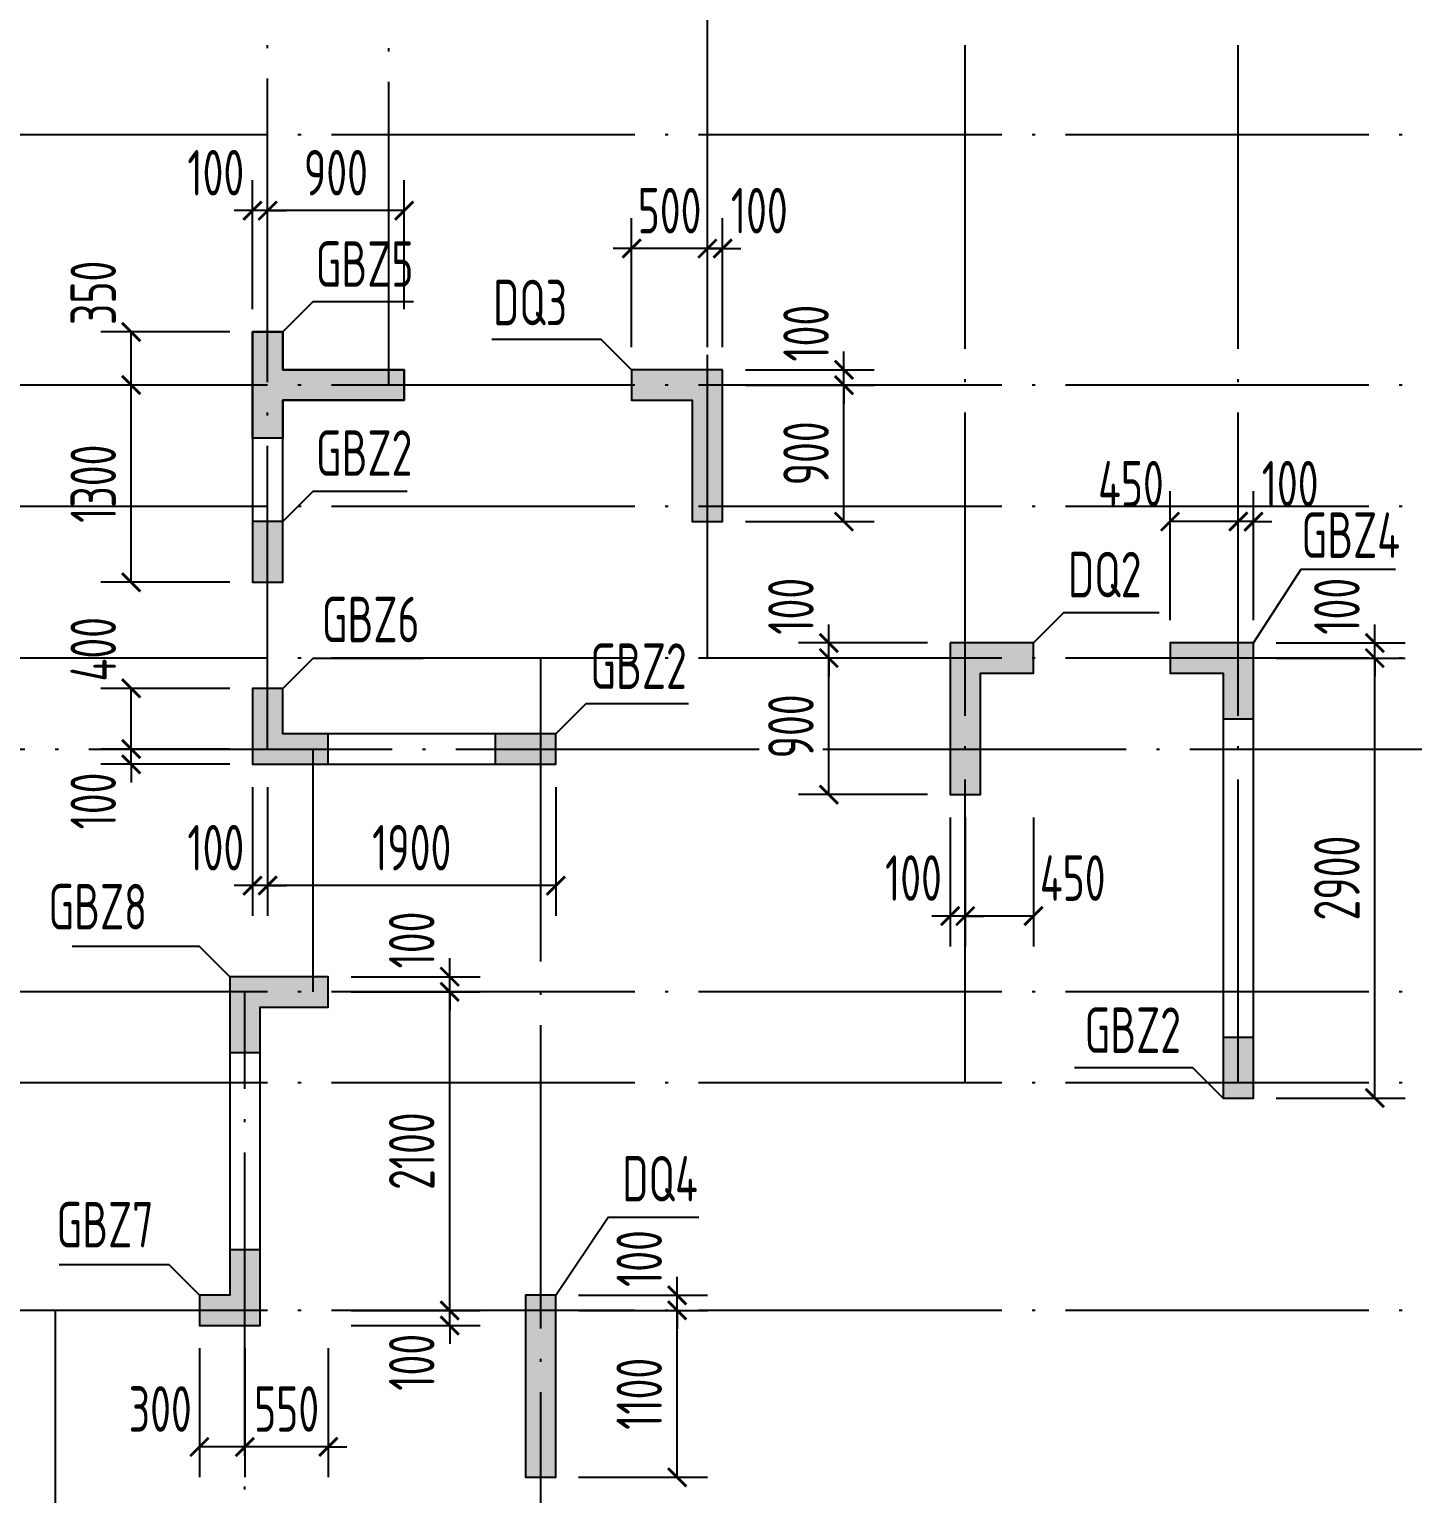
# Model space of a CAD drawing. Extents: x -1058961 to 23600, y -449123 to 2751847.
# Drawn here: x -407436 to -398314, y -111919 to -102265 of the extents above; entities that cross this region are included whole.
import ezdxf
from ezdxf.enums import TextEntityAlignment as Align

# ---------------------------------------------------------------- set-up
doc = ezdxf.new("R2010")
doc.units = 0
doc.header["$LTSCALE"] = 1000
doc.linetypes.add('DOTE', pattern=[2.42, 2, -0.2, 0.02, -0.2])
doc.layers.get('0').update_dxf_attribs({"linetype": 'CONTINUOUS'})
doc.layers.get('DEFPOINTS').update_dxf_attribs({"linetype": 'CONTINUOUS'})
for name, color, linetype in [('A-DOTE', 10, 'DOTE'), ('S-Q墙实线', 6, 'CONTINUOUS'), ('S-Q墙标注', 3, 'CONTINUOUS'), ('S-X详图填充', 252, 'CONTINUOUS'), ('S-X详图实线', 4, 'CONTINUOUS'), ('S-Z柱编号', 6, 'CONTINUOUS')]:
    doc.layers.add(name, color=color, linetype=linetype)
doc.styles.add('TSSD_REIN', font='tssdeng.shx', dxfattribs={"width": 0.7, "height": 300, "bigfont": 'tssdchn.shx'})
doc.styles.add('结构文字', font='zstxt.shx', dxfattribs={"width": 0.7, "bigfont": 'zshz.shx'})
doc.dimstyles.new('STRUCK', dxfattribs={"dimtxt": 400, "dimasz": 121, "dimexe": 200, "dimexo": 150, "dimgap": 115, "dimtad": 1, "dimdec": 0, "dimdsep": 46, "dimtxsty": '结构文字', "dimblk": 'ARCHTICK', "dimcen": 400, "dimclrd": 3, "dimclre": 3, "dimclrt": 7, "dimadec": 0, "dimazin": 0, "dimtfac": 1, "dimtdec": 0, "dimtix": 1, "dimtmove": 2, "dimatfit": 3, "dimldrblk": '_DIMX', "dimfxl": 0, "dimtolj": 1, "dimtzin": 0, "dimarcsym": 0})

# ---------------------------------------------------------------- blocks, each defined once
blk = doc.blocks.new('20210726.16395156')
at = {"layer": 'A-DOTE'}
for p, q in [((43500, 13100.3), (43500, 18249.9)), ((44300, 15500), (44300, 18249.9)), ((46400, 13700), (46400, 18249.9)), ((48100, 10900), (48100, 18249.9)), ((49900, 10900), (49900, 18249.9)), ((55600, 17150), (3600, 17150)), ((55600, 15500), (3600, 15500)), ((55600, 14700), (3600, 14700)), ((55600, 13700), (3600, 13700)), ((45299.8, 13700), (45300, 3600)), ((3600, 13100.3), (55600, 13100.3)), ((43800, 11500), (43800, 13100)), ((55600, 11500), (3600, 11500)), ((43350, 3600.2), (43350, 11500)), ((55600, 10900), (3600, 10900)), ((55600, 9400), (3600, 9400)), ((42100, 9400), (42100, 3600))]:
    blk.add_line(p, q, dxfattribs=at)
blk = doc.blocks.new('_ArchTick')
at = {"color": 0, "linetype": 'ByBlock', "const_width": 0.15}
blk.add_lwpolyline([(-0.5, -0.5), (0.5, 0.5)], dxfattribs=at)
blk = doc.blocks.new('*D205')
at = {"layer": 'DEFPOINTS', "color": 0}
for p in [(-403964.4, -110711), (-403164.4, -110711), (-403964.4, -111811)]:
    blk.add_point(p, dxfattribs=at)
at = {"layer": 'S-Q墙标注', "color": 3, "lineweight": -2}
for p, q in [((-403814.4, -110711), (-402964.4, -110711)), ((-403164.4, -111811), (-403164.4, -110711)), ((-403814.4, -111811), (-402964.4, -111811))]:
    blk.add_line(p, q, dxfattribs=at)
at = {"layer": 'S-Q墙标注', "color": 3, "lineweight": -2, "xscale": 121, "yscale": 121, "zscale": 121}
for p, rotation in [((-403164.4, -110711), 90), ((-403164.4, -111811), 270)]:
    blk.add_blockref('_ArchTick', p, dxfattribs=dict(at, rotation=rotation))
at = {"layer": 'S-Q墙标注', "color": 7, "insert": (-403414.4, -111261), "char_height": 300, "attachment_point": 5, "rotation": 90, "style": 'TSSD_REIN'}
blk.add_mtext('\\A1;1100', dxfattribs=at)
blk = doc.blocks.new('_DIMX')
blk.add_line((-150, 0), (150, 0))
at = {"const_width": 50}
blk.add_lwpolyline([(-70, -70), (70, 70)], dxfattribs=at)
blk = doc.blocks.new('*D206')
at = {"layer": 'DEFPOINTS', "color": 0}
for p in [(-403964.4, -110611), (-403164.4, -110611), (-403964.4, -110711)]:
    blk.add_point(p, dxfattribs=at)
at = {"layer": 'S-Q墙标注', "color": 3, "lineweight": -2}
for p, q in [((-403164.4, -110611), (-403164.4, -110490)), ((-403814.4, -110611), (-402964.4, -110611)), ((-403164.4, -110711), (-403164.4, -110611)), ((-403814.4, -110711), (-402964.4, -110711)), ((-403164.4, -110711), (-403164.4, -110832))]:
    blk.add_line(p, q, dxfattribs=at)
at = {"layer": 'S-Q墙标注', "color": 3, "lineweight": -2, "xscale": 121, "yscale": 121, "zscale": 121}
for p, rotation in [((-403164.4, -110611), 270), ((-403164.4, -110711), 90)]:
    blk.add_blockref('_ArchTick', p, dxfattribs=dict(at, rotation=rotation))
at = {"layer": 'S-Q墙标注', "color": 7, "insert": (-403414.4, -110369), "char_height": 300, "attachment_point": 5, "rotation": 90, "style": 'TSSD_REIN'}
blk.add_mtext('\\A1;100', dxfattribs=at)
blk = doc.blocks.new('*D211')
at = {"layer": 'DEFPOINTS', "color": 0}
for p in [(-399364.4, -106411), (-398564.4, -106411), (-399364.4, -109311)]:
    blk.add_point(p, dxfattribs=at)
at = {"layer": 'S-Q墙标注', "color": 3, "lineweight": -2}
for p, q in [((-399214.4, -106411), (-398364.4, -106411)), ((-398564.4, -109311), (-398564.4, -106411)), ((-399214.4, -109311), (-398364.4, -109311))]:
    blk.add_line(p, q, dxfattribs=at)
at = {"layer": 'S-Q墙标注', "color": 3, "lineweight": -2, "xscale": 121, "yscale": 121, "zscale": 121}
for p, rotation in [((-398564.4, -106411), 90), ((-398564.4, -109311), 270)]:
    blk.add_blockref('_ArchTick', p, dxfattribs=dict(at, rotation=rotation))
at = {"layer": 'S-Q墙标注', "color": 7, "insert": (-398814.4, -107861), "char_height": 300, "attachment_point": 5, "rotation": 90, "style": 'TSSD_REIN'}
blk.add_mtext('\\A1;2900', dxfattribs=at)
blk = doc.blocks.new('*D212')
at = {"layer": 'DEFPOINTS', "color": 0}
for p in [(-399364.4, -106311), (-398564.4, -106311), (-399364.4, -106411)]:
    blk.add_point(p, dxfattribs=at)
at = {"layer": 'S-Q墙标注', "color": 3, "lineweight": -2}
for p, q in [((-398564.4, -106311), (-398564.4, -106190)), ((-399214.4, -106311), (-398364.4, -106311)), ((-398564.4, -106411), (-398564.4, -106311)), ((-399214.4, -106411), (-398364.4, -106411)), ((-398564.4, -106411), (-398564.4, -106532))]:
    blk.add_line(p, q, dxfattribs=at)
at = {"layer": 'S-Q墙标注', "color": 3, "lineweight": -2, "xscale": 121, "yscale": 121, "zscale": 121}
for p, rotation in [((-398564.4, -106311), 270), ((-398564.4, -106411), 90)]:
    blk.add_blockref('_ArchTick', p, dxfattribs=dict(at, rotation=rotation))
at = {"layer": 'S-Q墙标注', "color": 7, "insert": (-398814.4, -106069), "char_height": 300, "attachment_point": 5, "rotation": 90, "style": 'TSSD_REIN'}
blk.add_mtext('\\A1;100', dxfattribs=at)
blk = doc.blocks.new('*D213')
at = {"layer": 'DEFPOINTS', "color": 0}
for p in [(-399464.4, -105511), (-399464.4, -106311), (-399364.4, -106311)]:
    blk.add_point(p, dxfattribs=at)
at = {"layer": 'S-Q墙标注', "color": 3, "lineweight": -2}
for p, q in [((-399464.4, -106161), (-399464.4, -105311)), ((-399364.4, -106161), (-399364.4, -105311)), ((-399464.4, -105511), (-399585.4, -105511)), ((-399364.4, -105511), (-399464.4, -105511)), ((-399364.4, -105511), (-399243.4, -105511))]:
    blk.add_line(p, q, dxfattribs=at)
at = {"layer": 'S-Q墙标注', "color": 3, "lineweight": -2, "xscale": 121, "yscale": 121, "zscale": 121}
blk.add_blockref('_ArchTick', (-399464.4, -105511), dxfattribs=at)
at = {"layer": 'S-Q墙标注', "color": 3, "lineweight": -2, "xscale": 121, "yscale": 121, "zscale": 121, "rotation": 180}
blk.add_blockref('_ArchTick', (-399364.4, -105511), dxfattribs=at)
at = {"layer": 'S-Q墙标注', "color": 7, "insert": (-399122.5, -105261), "char_height": 300, "attachment_point": 5, "style": 'TSSD_REIN'}
blk.add_mtext('\\A1;100', dxfattribs=at)
blk = doc.blocks.new('*D214')
at = {"layer": 'DEFPOINTS', "color": 0}
for p in [(-399914.4, -105511), (-399914.4, -106311), (-399464.4, -106311)]:
    blk.add_point(p, dxfattribs=at)
at = {"layer": 'S-Q墙标注', "color": 3, "lineweight": -2}
for p, q in [((-399914.4, -106161), (-399914.4, -105311)), ((-399464.4, -106161), (-399464.4, -105311)), ((-399464.4, -105511), (-399914.4, -105511))]:
    blk.add_line(p, q, dxfattribs=at)
at = {"layer": 'S-Q墙标注', "color": 3, "lineweight": -2, "xscale": 121, "yscale": 121, "zscale": 121, "rotation": 180}
blk.add_blockref('_ArchTick', (-399914.4, -105511), dxfattribs=at)
at = {"layer": 'S-Q墙标注', "color": 3, "lineweight": -2, "xscale": 121, "yscale": 121, "zscale": 121}
blk.add_blockref('_ArchTick', (-399464.4, -105511), dxfattribs=at)
at = {"layer": 'S-Q墙标注', "color": 7, "insert": (-400172.5, -105261), "char_height": 300, "attachment_point": 5, "style": 'TSSD_REIN'}
blk.add_mtext('\\A1;450', dxfattribs=at)
blk = doc.blocks.new('*D215')
at = {"layer": 'DEFPOINTS', "color": 0}
for p in [(-402164.4, -106411), (-401364.4, -106411), (-401364.4, -107311)]:
    blk.add_point(p, dxfattribs=at)
at = {"layer": 'S-Q墙标注', "color": 3, "lineweight": -2}
for p, q in [((-401514.4, -106411), (-402364.4, -106411)), ((-402164.4, -107311), (-402164.4, -106411)), ((-401514.4, -107311), (-402364.4, -107311))]:
    blk.add_line(p, q, dxfattribs=at)
at = {"layer": 'S-Q墙标注', "color": 3, "lineweight": -2, "xscale": 121, "yscale": 121, "zscale": 121}
for p, rotation in [((-402164.4, -106411), 90), ((-402164.4, -107311), 270)]:
    blk.add_blockref('_ArchTick', p, dxfattribs=dict(at, rotation=rotation))
at = {"layer": 'S-Q墙标注', "color": 7, "insert": (-402414.4, -106861), "char_height": 300, "attachment_point": 5, "rotation": 90, "style": 'TSSD_REIN'}
blk.add_mtext('\\A1;900', dxfattribs=at)
blk = doc.blocks.new('*D216')
at = {"layer": 'DEFPOINTS', "color": 0}
for p in [(-402164.4, -106311), (-401364.4, -106311), (-401364.4, -106411)]:
    blk.add_point(p, dxfattribs=at)
at = {"layer": 'S-Q墙标注', "color": 3, "lineweight": -2}
for p, q in [((-402164.4, -106311), (-402164.4, -106190)), ((-401514.4, -106311), (-402364.4, -106311)), ((-402164.4, -106411), (-402164.4, -106311)), ((-401514.4, -106411), (-402364.4, -106411)), ((-402164.4, -106411), (-402164.4, -106532))]:
    blk.add_line(p, q, dxfattribs=at)
at = {"layer": 'S-Q墙标注', "color": 3, "lineweight": -2, "xscale": 121, "yscale": 121, "zscale": 121}
for p, rotation in [((-402164.4, -106311), 270), ((-402164.4, -106411), 90)]:
    blk.add_blockref('_ArchTick', p, dxfattribs=dict(at, rotation=rotation))
at = {"layer": 'S-Q墙标注', "color": 7, "insert": (-402414.4, -106069), "char_height": 300, "attachment_point": 5, "rotation": 90, "style": 'TSSD_REIN'}
blk.add_mtext('\\A1;100', dxfattribs=at)
blk = doc.blocks.new('*D217')
at = {"layer": 'DEFPOINTS', "color": 0}
for p in [(-401264.4, -107311), (-400814.5, -107311), (-401264.4, -108111)]:
    blk.add_point(p, dxfattribs=at)
at = {"layer": 'S-Q墙标注', "color": 3, "lineweight": -2}
for p, q in [((-401264.4, -107461), (-401264.4, -108311)), ((-400814.5, -107461), (-400814.5, -108311)), ((-400814.5, -108111), (-401264.4, -108111))]:
    blk.add_line(p, q, dxfattribs=at)
at = {"layer": 'S-Q墙标注', "color": 3, "lineweight": -2, "xscale": 121, "yscale": 121, "zscale": 121, "rotation": 180}
blk.add_blockref('_ArchTick', (-401264.4, -108111), dxfattribs=at)
at = {"layer": 'S-Q墙标注', "color": 3, "lineweight": -2, "xscale": 121, "yscale": 121, "zscale": 121}
blk.add_blockref('_ArchTick', (-400814.5, -108111), dxfattribs=at)
at = {"layer": 'S-Q墙标注', "color": 7, "insert": (-400556.4, -107861), "char_height": 300, "attachment_point": 5, "style": 'TSSD_REIN'}
blk.add_mtext('\\A1;450', dxfattribs=at)
blk = doc.blocks.new('*D218')
at = {"layer": 'DEFPOINTS', "color": 0}
for p in [(-401364.4, -107311), (-401264.4, -107311), (-401364.4, -108111)]:
    blk.add_point(p, dxfattribs=at)
at = {"layer": 'S-Q墙标注', "color": 3, "lineweight": -2}
for p, q in [((-401364.4, -107461), (-401364.4, -108311)), ((-401264.4, -107461), (-401264.4, -108311)), ((-401364.4, -108111), (-401485.4, -108111)), ((-401264.4, -108111), (-401364.4, -108111)), ((-401264.4, -108111), (-401143.4, -108111))]:
    blk.add_line(p, q, dxfattribs=at)
at = {"layer": 'S-Q墙标注', "color": 3, "lineweight": -2, "xscale": 121, "yscale": 121, "zscale": 121}
blk.add_blockref('_ArchTick', (-401364.4, -108111), dxfattribs=at)
at = {"layer": 'S-Q墙标注', "color": 3, "lineweight": -2, "xscale": 121, "yscale": 121, "zscale": 121, "rotation": 180}
blk.add_blockref('_ArchTick', (-401264.4, -108111), dxfattribs=at)
at = {"layer": 'S-Q墙标注', "color": 7, "insert": (-401606.3, -107861), "char_height": 300, "attachment_point": 5, "style": 'TSSD_REIN'}
blk.add_mtext('\\A1;100', dxfattribs=at)
blk = doc.blocks.new('*D219')
at = {"layer": 'DEFPOINTS', "color": 0}
for p in [(-406764.4, -107010.7), (-405964.4, -107010.7), (-405964.4, -107110.7)]:
    blk.add_point(p, dxfattribs=at)
at = {"layer": 'S-Q墙标注', "color": 3, "lineweight": -2}
for p, q in [((-406764.4, -107010.7), (-406764.4, -106889.7)), ((-406114.4, -107010.7), (-406964.4, -107010.7)), ((-406764.4, -107110.7), (-406764.4, -107010.7)), ((-406114.4, -107110.7), (-406964.4, -107110.7)), ((-406764.4, -107110.7), (-406764.4, -107231.7))]:
    blk.add_line(p, q, dxfattribs=at)
at = {"layer": 'S-Q墙标注', "color": 3, "lineweight": -2, "xscale": 121, "yscale": 121, "zscale": 121}
for p, rotation in [((-406764.4, -107010.7), 270), ((-406764.4, -107110.7), 90)]:
    blk.add_blockref('_ArchTick', p, dxfattribs=dict(at, rotation=rotation))
at = {"layer": 'S-Q墙标注', "color": 7, "insert": (-407014.4, -107352.6), "char_height": 300, "attachment_point": 5, "rotation": 90, "style": 'TSSD_REIN'}
blk.add_mtext('\\A1;100', dxfattribs=at)
blk = doc.blocks.new('*D220')
at = {"layer": 'DEFPOINTS', "color": 0}
for p in [(-406764.4, -106610.7), (-405964.4, -106610.7), (-405964.4, -107010.7)]:
    blk.add_point(p, dxfattribs=at)
at = {"layer": 'S-Q墙标注', "color": 3, "lineweight": -2}
for p, q in [((-406114.4, -106610.7), (-406964.4, -106610.7)), ((-406764.4, -107010.7), (-406764.4, -106610.7)), ((-406114.4, -107010.7), (-406964.4, -107010.7))]:
    blk.add_line(p, q, dxfattribs=at)
at = {"layer": 'S-Q墙标注', "color": 3, "lineweight": -2, "xscale": 121, "yscale": 121, "zscale": 121}
for p, rotation in [((-406764.4, -106610.7), 90), ((-406764.4, -107010.7), 270)]:
    blk.add_blockref('_ArchTick', p, dxfattribs=dict(at, rotation=rotation))
at = {"layer": 'S-Q墙标注', "color": 7, "insert": (-407014.4, -106352.6), "char_height": 300, "attachment_point": 5, "rotation": 90, "style": 'TSSD_REIN'}
blk.add_mtext('\\A1;400', dxfattribs=at)
blk = doc.blocks.new('*D221')
at = {"layer": 'DEFPOINTS', "color": 0}
for p in [(-405864.4, -107110.7), (-403964.4, -107110.7), (-405864.4, -107910.7)]:
    blk.add_point(p, dxfattribs=at)
at = {"layer": 'S-Q墙标注', "color": 3, "lineweight": -2}
for p, q in [((-405864.4, -107260.7), (-405864.4, -108110.7)), ((-403964.4, -107260.7), (-403964.4, -108110.7)), ((-403964.4, -107910.7), (-405864.4, -107910.7))]:
    blk.add_line(p, q, dxfattribs=at)
at = {"layer": 'S-Q墙标注', "color": 3, "lineweight": -2, "xscale": 121, "yscale": 121, "zscale": 121, "rotation": 180}
blk.add_blockref('_ArchTick', (-405864.4, -107910.7), dxfattribs=at)
at = {"layer": 'S-Q墙标注', "color": 3, "lineweight": -2, "xscale": 121, "yscale": 121, "zscale": 121}
blk.add_blockref('_ArchTick', (-403964.4, -107910.7), dxfattribs=at)
at = {"layer": 'S-Q墙标注', "color": 7, "insert": (-404914.4, -107660.7), "char_height": 300, "attachment_point": 5, "style": 'TSSD_REIN'}
blk.add_mtext('\\A1;1900', dxfattribs=at)
blk = doc.blocks.new('*D222')
at = {"layer": 'DEFPOINTS', "color": 0}
for p in [(-405964.4, -107110.7), (-405864.4, -107110.7), (-405964.4, -107910.7)]:
    blk.add_point(p, dxfattribs=at)
at = {"layer": 'S-Q墙标注', "color": 3, "lineweight": -2}
for p, q in [((-405964.4, -107260.7), (-405964.4, -108110.7)), ((-405864.4, -107260.7), (-405864.4, -108110.7)), ((-405964.4, -107910.7), (-406085.4, -107910.7)), ((-405864.4, -107910.7), (-405964.4, -107910.7)), ((-405864.4, -107910.7), (-405743.4, -107910.7))]:
    blk.add_line(p, q, dxfattribs=at)
at = {"layer": 'S-Q墙标注', "color": 3, "lineweight": -2, "xscale": 121, "yscale": 121, "zscale": 121}
blk.add_blockref('_ArchTick', (-405964.4, -107910.7), dxfattribs=at)
at = {"layer": 'S-Q墙标注', "color": 3, "lineweight": -2, "xscale": 121, "yscale": 121, "zscale": 121, "rotation": 180}
blk.add_blockref('_ArchTick', (-405864.4, -107910.7), dxfattribs=at)
at = {"layer": 'S-Q墙标注', "color": 7, "insert": (-406206.3, -107660.7), "char_height": 300, "attachment_point": 5, "style": 'TSSD_REIN'}
blk.add_mtext('\\A1;100', dxfattribs=at)
blk = doc.blocks.new('*D223')
at = {"layer": 'DEFPOINTS', "color": 0}
for p in [(-402864.4, -104611), (-402064.4, -104611), (-402864.4, -105511)]:
    blk.add_point(p, dxfattribs=at)
at = {"layer": 'S-Q墙标注', "color": 3, "lineweight": -2}
for p, q in [((-402714.4, -104611), (-401864.4, -104611)), ((-402064.4, -105511), (-402064.4, -104611)), ((-402714.4, -105511), (-401864.4, -105511))]:
    blk.add_line(p, q, dxfattribs=at)
at = {"layer": 'S-Q墙标注', "color": 3, "lineweight": -2, "xscale": 121, "yscale": 121, "zscale": 121}
for p, rotation in [((-402064.4, -104611), 90), ((-402064.4, -105511), 270)]:
    blk.add_blockref('_ArchTick', p, dxfattribs=dict(at, rotation=rotation))
at = {"layer": 'S-Q墙标注', "color": 7, "insert": (-402314.4, -105061), "char_height": 300, "attachment_point": 5, "rotation": 90, "style": 'TSSD_REIN'}
blk.add_mtext('\\A1;900', dxfattribs=at)
blk = doc.blocks.new('*D224')
at = {"layer": 'DEFPOINTS', "color": 0}
for p in [(-402864.4, -104511), (-402064.4, -104511), (-402864.4, -104611)]:
    blk.add_point(p, dxfattribs=at)
at = {"layer": 'S-Q墙标注', "color": 3, "lineweight": -2}
for p, q in [((-402064.4, -104511), (-402064.4, -104390)), ((-402714.4, -104511), (-401864.4, -104511)), ((-402064.4, -104611), (-402064.4, -104511)), ((-402714.4, -104611), (-401864.4, -104611)), ((-402064.4, -104611), (-402064.4, -104732))]:
    blk.add_line(p, q, dxfattribs=at)
at = {"layer": 'S-Q墙标注', "color": 3, "lineweight": -2, "xscale": 121, "yscale": 121, "zscale": 121}
for p, rotation in [((-402064.4, -104511), 270), ((-402064.4, -104611), 90)]:
    blk.add_blockref('_ArchTick', p, dxfattribs=dict(at, rotation=rotation))
at = {"layer": 'S-Q墙标注', "color": 7, "insert": (-402314.4, -104269), "char_height": 300, "attachment_point": 5, "rotation": 90, "style": 'TSSD_REIN'}
blk.add_mtext('\\A1;100', dxfattribs=at)
blk = doc.blocks.new('*D225')
at = {"layer": 'DEFPOINTS', "color": 0}
for p in [(-402964.4, -103711), (-402964.4, -104511), (-402864.4, -104511)]:
    blk.add_point(p, dxfattribs=at)
at = {"layer": 'S-Q墙标注', "color": 3, "lineweight": -2}
for p, q in [((-402964.4, -104361), (-402964.4, -103511)), ((-402864.4, -104361), (-402864.4, -103511)), ((-402964.4, -103711), (-403085.4, -103711)), ((-402864.4, -103711), (-402964.4, -103711)), ((-402864.4, -103711), (-402743.4, -103711))]:
    blk.add_line(p, q, dxfattribs=at)
at = {"layer": 'S-Q墙标注', "color": 3, "lineweight": -2, "xscale": 121, "yscale": 121, "zscale": 121}
blk.add_blockref('_ArchTick', (-402964.4, -103711), dxfattribs=at)
at = {"layer": 'S-Q墙标注', "color": 3, "lineweight": -2, "xscale": 121, "yscale": 121, "zscale": 121, "rotation": 180}
blk.add_blockref('_ArchTick', (-402864.4, -103711), dxfattribs=at)
at = {"layer": 'S-Q墙标注', "color": 7, "insert": (-402622.5, -103461), "char_height": 300, "attachment_point": 5, "style": 'TSSD_REIN'}
blk.add_mtext('\\A1;100', dxfattribs=at)
blk = doc.blocks.new('*D226')
at = {"layer": 'DEFPOINTS', "color": 0}
for p in [(-403464.3, -103711), (-403464.3, -104511), (-402964.4, -104511)]:
    blk.add_point(p, dxfattribs=at)
at = {"layer": 'S-Q墙标注', "color": 3, "lineweight": -2}
for p, q in [((-403464.3, -104361), (-403464.3, -103511)), ((-402964.4, -104361), (-402964.4, -103511)), ((-403464.3, -103711), (-403585.3, -103711)), ((-402964.4, -103711), (-403464.3, -103711)), ((-402964.4, -103711), (-402843.4, -103711))]:
    blk.add_line(p, q, dxfattribs=at)
at = {"layer": 'S-Q墙标注', "color": 3, "lineweight": -2, "xscale": 121, "yscale": 121, "zscale": 121}
blk.add_blockref('_ArchTick', (-403464.3, -103711), dxfattribs=at)
at = {"layer": 'S-Q墙标注', "color": 3, "lineweight": -2, "xscale": 121, "yscale": 121, "zscale": 121, "rotation": 180}
blk.add_blockref('_ArchTick', (-402964.4, -103711), dxfattribs=at)
at = {"layer": 'S-Q墙标注', "color": 7, "insert": (-403214.4, -103461), "char_height": 300, "attachment_point": 5, "style": 'TSSD_REIN'}
blk.add_mtext('\\A1;500', dxfattribs=at)
blk = doc.blocks.new('*D227')
at = {"layer": 'DEFPOINTS', "color": 0}
for p in [(-405464.3, -110711), (-404664.3, -110711), (-405464.3, -110811)]:
    blk.add_point(p, dxfattribs=at)
at = {"layer": 'S-Q墙标注', "color": 3, "lineweight": -2}
for p, q in [((-404664.3, -110711), (-404664.3, -110590)), ((-405314.3, -110711), (-404464.3, -110711)), ((-404664.3, -110811), (-404664.3, -110711)), ((-405314.3, -110811), (-404464.3, -110811)), ((-404664.3, -110811), (-404664.3, -110932))]:
    blk.add_line(p, q, dxfattribs=at)
at = {"layer": 'S-Q墙标注', "color": 3, "lineweight": -2, "xscale": 121, "yscale": 121, "zscale": 121}
for p, rotation in [((-404664.3, -110711), 270), ((-404664.3, -110811), 90)]:
    blk.add_blockref('_ArchTick', p, dxfattribs=dict(at, rotation=rotation))
at = {"layer": 'S-Q墙标注', "color": 7, "insert": (-404914.3, -111052.9), "char_height": 300, "attachment_point": 5, "rotation": 90, "style": 'TSSD_REIN'}
blk.add_mtext('\\A1;100', dxfattribs=at)
blk = doc.blocks.new('*D228')
at = {"layer": 'DEFPOINTS', "color": 0}
for p in [(-405464.3, -108611), (-404664.3, -108611), (-405464.3, -110711)]:
    blk.add_point(p, dxfattribs=at)
at = {"layer": 'S-Q墙标注', "color": 3, "lineweight": -2}
for p, q in [((-405314.3, -108611), (-404464.3, -108611)), ((-404664.3, -110711), (-404664.3, -108611)), ((-405314.3, -110711), (-404464.3, -110711))]:
    blk.add_line(p, q, dxfattribs=at)
at = {"layer": 'S-Q墙标注', "color": 3, "lineweight": -2, "xscale": 121, "yscale": 121, "zscale": 121}
for p, rotation in [((-404664.3, -108611), 90), ((-404664.3, -110711), 270)]:
    blk.add_blockref('_ArchTick', p, dxfattribs=dict(at, rotation=rotation))
at = {"layer": 'S-Q墙标注', "color": 7, "insert": (-404914.3, -109661), "char_height": 300, "attachment_point": 5, "rotation": 90, "style": 'TSSD_REIN'}
blk.add_mtext('\\A1;2100', dxfattribs=at)
blk = doc.blocks.new('*D229')
at = {"layer": 'DEFPOINTS', "color": 0}
for p in [(-405464.3, -108511), (-404664.3, -108511), (-405464.3, -108611)]:
    blk.add_point(p, dxfattribs=at)
at = {"layer": 'S-Q墙标注', "color": 3, "lineweight": -2}
for p, q in [((-404664.3, -108511), (-404664.3, -108390)), ((-405314.3, -108511), (-404464.3, -108511)), ((-404664.3, -108611), (-404664.3, -108511)), ((-405314.3, -108611), (-404464.3, -108611)), ((-404664.3, -108611), (-404664.3, -108732))]:
    blk.add_line(p, q, dxfattribs=at)
at = {"layer": 'S-Q墙标注', "color": 3, "lineweight": -2, "xscale": 121, "yscale": 121, "zscale": 121}
for p, rotation in [((-404664.3, -108511), 270), ((-404664.3, -108611), 90)]:
    blk.add_blockref('_ArchTick', p, dxfattribs=dict(at, rotation=rotation))
at = {"layer": 'S-Q墙标注', "color": 7, "insert": (-404914.3, -108269), "char_height": 300, "attachment_point": 5, "rotation": 90, "style": 'TSSD_REIN'}
blk.add_mtext('\\A1;100', dxfattribs=at)
blk = doc.blocks.new('*D1050')
at = {"layer": 'DEFPOINTS', "color": 0}
for p in [(-406014.4, -110811), (-405464.4, -110811), (-406014.4, -111611)]:
    blk.add_point(p, dxfattribs=at)
at = {"layer": 'S-Q墙标注', "color": 3, "lineweight": -2}
for p, q in [((-406014.4, -110961), (-406014.4, -111811)), ((-405464.4, -110961), (-405464.4, -111811)), ((-406014.4, -111611), (-406135.4, -111611)), ((-405464.4, -111611), (-406014.4, -111611)), ((-405464.4, -111611), (-405343.4, -111611))]:
    blk.add_line(p, q, dxfattribs=at)
at = {"layer": 'S-Q墙标注', "color": 3, "lineweight": -2, "xscale": 121, "yscale": 121, "zscale": 121}
blk.add_blockref('_ArchTick', (-406014.4, -111611), dxfattribs=at)
at = {"layer": 'S-Q墙标注', "color": 3, "lineweight": -2, "xscale": 121, "yscale": 121, "zscale": 121, "rotation": 180}
blk.add_blockref('_ArchTick', (-405464.4, -111611), dxfattribs=at)
at = {"layer": 'S-Q墙标注', "color": 7, "insert": (-405739.4, -111361), "char_height": 300, "attachment_point": 5, "style": 'TSSD_REIN'}
blk.add_mtext('\\A1;550', dxfattribs=at)
blk = doc.blocks.new('*D1051')
at = {"layer": 'DEFPOINTS', "color": 0}
for p in [(-406314.4, -110811), (-406014.4, -110811), (-406314.4, -111611)]:
    blk.add_point(p, dxfattribs=at)
at = {"layer": 'S-Q墙标注', "color": 3, "lineweight": -2}
for p, q in [((-406314.4, -110961), (-406314.4, -111811)), ((-406014.4, -110961), (-406014.4, -111811)), ((-406014.4, -111611), (-406314.4, -111611))]:
    blk.add_line(p, q, dxfattribs=at)
at = {"layer": 'S-Q墙标注', "color": 3, "lineweight": -2, "xscale": 121, "yscale": 121, "zscale": 121, "rotation": 180}
blk.add_blockref('_ArchTick', (-406314.4, -111611), dxfattribs=at)
at = {"layer": 'S-Q墙标注', "color": 3, "lineweight": -2, "xscale": 121, "yscale": 121, "zscale": 121}
blk.add_blockref('_ArchTick', (-406014.4, -111611), dxfattribs=at)
at = {"layer": 'S-Q墙标注', "color": 7, "insert": (-406572.5, -111361), "char_height": 300, "attachment_point": 5, "style": 'TSSD_REIN'}
blk.add_mtext('\\A1;300', dxfattribs=at)
blk = doc.blocks.new('*D1288')
at = {"layer": 'DEFPOINTS', "color": 0}
for p in [(-406764.4, -104611), (-405964.4, -104611), (-405964.4, -105911)]:
    blk.add_point(p, dxfattribs=at)
at = {"layer": 'S-Q墙标注', "color": 3, "lineweight": -2}
for p, q in [((-406114.4, -104611), (-406964.4, -104611)), ((-406764.4, -105911), (-406764.4, -104611)), ((-406114.4, -105911), (-406964.4, -105911))]:
    blk.add_line(p, q, dxfattribs=at)
at = {"layer": 'S-Q墙标注', "color": 3, "lineweight": -2, "xscale": 121, "yscale": 121, "zscale": 121}
for p, rotation in [((-406764.4, -104611), 90), ((-406764.4, -105911), 270)]:
    blk.add_blockref('_ArchTick', p, dxfattribs=dict(at, rotation=rotation))
at = {"layer": 'S-Q墙标注', "color": 7, "insert": (-407014.4, -105261), "char_height": 300, "attachment_point": 5, "rotation": 90, "style": 'TSSD_REIN'}
blk.add_mtext('\\A1;1300', dxfattribs=at)
blk = doc.blocks.new('*D1289')
at = {"layer": 'DEFPOINTS', "color": 0}
for p in [(-406764.4, -104261), (-405964.4, -104261), (-405964.4, -104611)]:
    blk.add_point(p, dxfattribs=at)
at = {"layer": 'S-Q墙标注', "color": 3, "lineweight": -2}
for p, q in [((-406114.4, -104261), (-406964.4, -104261)), ((-406764.4, -104611), (-406764.4, -104261)), ((-406114.4, -104611), (-406964.4, -104611))]:
    blk.add_line(p, q, dxfattribs=at)
at = {"layer": 'S-Q墙标注', "color": 3, "lineweight": -2, "xscale": 121, "yscale": 121, "zscale": 121}
for p, rotation in [((-406764.4, -104261), 90), ((-406764.4, -104611), 270)]:
    blk.add_blockref('_ArchTick', p, dxfattribs=dict(at, rotation=rotation))
at = {"layer": 'S-Q墙标注', "color": 7, "insert": (-407014.4, -104002.9), "char_height": 300, "attachment_point": 5, "rotation": 90, "style": 'TSSD_REIN'}
blk.add_mtext('\\A1;350', dxfattribs=at)
blk = doc.blocks.new('*D1290')
at = {"layer": 'DEFPOINTS', "color": 0}
for p in [(-405864.4, -103461), (-405864.4, -104261), (-404964.3, -104261)]:
    blk.add_point(p, dxfattribs=at)
at = {"layer": 'S-Q墙标注', "color": 3, "lineweight": -2}
for p, q in [((-405864.4, -104111), (-405864.4, -103261)), ((-404964.3, -104111), (-404964.3, -103261)), ((-404964.3, -103461), (-405864.4, -103461))]:
    blk.add_line(p, q, dxfattribs=at)
at = {"layer": 'S-Q墙标注', "color": 3, "lineweight": -2, "xscale": 121, "yscale": 121, "zscale": 121, "rotation": 180}
blk.add_blockref('_ArchTick', (-405864.4, -103461), dxfattribs=at)
at = {"layer": 'S-Q墙标注', "color": 3, "lineweight": -2, "xscale": 121, "yscale": 121, "zscale": 121}
blk.add_blockref('_ArchTick', (-404964.3, -103461), dxfattribs=at)
at = {"layer": 'S-Q墙标注', "color": 7, "insert": (-405414.3, -103211), "char_height": 300, "attachment_point": 5, "style": 'TSSD_REIN'}
blk.add_mtext('\\A1;900', dxfattribs=at)
blk = doc.blocks.new('*D1291')
at = {"layer": 'DEFPOINTS', "color": 0}
for p in [(-405964.4, -103461), (-405964.4, -104261), (-405864.4, -104261)]:
    blk.add_point(p, dxfattribs=at)
at = {"layer": 'S-Q墙标注', "color": 3, "lineweight": -2}
for p, q in [((-405964.4, -104111), (-405964.4, -103261)), ((-405864.4, -104111), (-405864.4, -103261)), ((-405964.4, -103461), (-406085.4, -103461)), ((-405864.4, -103461), (-405964.4, -103461)), ((-405864.4, -103461), (-405743.4, -103461))]:
    blk.add_line(p, q, dxfattribs=at)
at = {"layer": 'S-Q墙标注', "color": 3, "lineweight": -2, "xscale": 121, "yscale": 121, "zscale": 121}
blk.add_blockref('_ArchTick', (-405964.4, -103461), dxfattribs=at)
at = {"layer": 'S-Q墙标注', "color": 3, "lineweight": -2, "xscale": 121, "yscale": 121, "zscale": 121, "rotation": 180}
blk.add_blockref('_ArchTick', (-405864.4, -103461), dxfattribs=at)
at = {"layer": 'S-Q墙标注', "color": 7, "insert": (-406206.3, -103211), "char_height": 300, "attachment_point": 5, "style": 'TSSD_REIN'}
blk.add_mtext('\\A1;100', dxfattribs=at)

msp = doc.modelspace()

# ---------------------------------------------------------------- hatches: boundary and pattern name
at = {"layer": 'S-X详图填充'}
h = msp.add_hatch(color=256, dxfattribs=at)
h.dxf.hatch_style = 1
h.paths.add_polyline_path([(-405764.4, -104961.41), (-405964.4, -104961.41), (-405964.39, -104260.95), (-405764.39, -104260.95), (-405764.39, -104510.95), (-404964.27, -104510.95), (-404964.27, -104710.95), (-405764.39, -104710.95)])
h = msp.add_hatch(color=256, dxfattribs=at)
h.dxf.hatch_style = 1
h.paths.add_polyline_path([(-402864.4, -104510.95), (-403464.31, -104510.95), (-403464.31, -104710.95), (-403064.4, -104710.95), (-403064.4, -105510.95), (-402864.4, -105510.95)])
h = msp.add_hatch(color=256, dxfattribs=at)
h.dxf.hatch_style = 1
h.paths.add_polyline_path([(-405764.4, -105510.95), (-405964.4, -105510.95), (-405964.4, -105910.95), (-405764.4, -105910.95)])
h = msp.add_hatch(color=256, dxfattribs=at)
h.dxf.hatch_style = 1
h.paths.add_polyline_path([(-401364.41, -106310.95), (-401364.41, -107310.95), (-401164.41, -107310.95), (-401164.41, -106510.95), (-400814.49, -106510.95), (-400814.49, -106310.95)])
h = msp.add_hatch(color=256, dxfattribs=at)
h.dxf.hatch_style = 1
h.paths.add_polyline_path([(-399564.39, -106810.95), (-399364.39, -106810.95), (-399364.39, -106310.95), (-399914.39, -106310.95), (-399914.39, -106510.95), (-399564.39, -106510.95)])
h = msp.add_hatch(color=256, dxfattribs=at)
h.dxf.hatch_style = 1
h.paths.add_polyline_path([(-405464.39, -107110.69), (-405464.39, -106910.69), (-405764.39, -106910.69), (-405764.39, -106610.69), (-405964.39, -106610.69), (-405964.39, -107110.69)])
h = msp.add_hatch(color=256, dxfattribs=at)
h.dxf.hatch_style = 1
h.paths.add_polyline_path([(-404364.4, -106910.69), (-404364.4, -107110.69), (-403964.4, -107110.69), (-403964.4, -106910.69)])
h = msp.add_hatch(color=256, dxfattribs=at)
h.dxf.hatch_style = 1
h.paths.add_polyline_path([(-406114.4, -109010.95), (-405914.4, -109010.95), (-405914.4, -108710.95), (-405464.52, -108710.95), (-405464.52, -108510.95), (-406114.4, -108510.95)])
h = msp.add_hatch(color=256, dxfattribs=at)
h.dxf.hatch_style = 1
h.paths.add_polyline_path([(-399364.39, -108910.95), (-399564.39, -108910.95), (-399564.39, -109310.95), (-399364.39, -109310.95)])
h = msp.add_hatch(color=256, dxfattribs=at)
h.dxf.hatch_style = 1
h.paths.add_polyline_path([(-405914.4, -110310.95), (-406114.4, -110310.95), (-406114.4, -110610.95), (-406314.4, -110610.95), (-406314.4, -110810.95), (-405914.4, -110810.95)])
h = msp.add_hatch(color=256, dxfattribs=at)
h.dxf.hatch_style = 1
h.paths.add_polyline_path([(-404164.41, -111810.95), (-403964.41, -111810.95), (-403964.41, -110610.95), (-404164.41, -110610.95)])

# ---------------------------------------------------------------- linework, layer by layer
at = {"layer": 'S-Q墙实线'}
for points in [[(-405964.4, -104610.95), (-405964.4, -105910.95), (-405764.4, -105910.95), (-405764.4, -104710.95), (-404964.79, -104710.95), (-404964.79, -104510.95), (-405764.4, -104510.95), (-405764.4, -104260.95), (-405964.4, -104260.95)], [(-402864.4, -104510.95), (-403464.31, -104510.95), (-403464.31, -104710.95), (-403064.4, -104710.95), (-403064.4, -105510.95), (-402864.4, -105510.95)], [(-401364.41, -106310.95), (-401364.41, -107310.95), (-401164.41, -107310.95), (-401164.41, -106510.95), (-400814.49, -106510.95), (-400814.49, -106310.95)], [(-399364.39, -106310.95), (-399914.39, -106310.95), (-399914.39, -106510.95), (-399564.39, -106510.95), (-399564.39, -109310.95), (-399364.39, -109310.95)], [(-405764.39, -106910.69), (-405764.39, -106610.69), (-405964.39, -106610.69), (-405964.39, -107110.69), (-405564.52, -107110.69), (-403964.4, -107110.69), (-403964.4, -106910.69), (-405564.52, -106910.69)], [(-406114.4, -110610.95), (-406314.4, -110610.95), (-406314.4, -110810.95), (-405914.4, -110810.95), (-405914.4, -108710.95), (-405464.52, -108710.95), (-405464.52, -108510.95), (-406114.4, -108510.95)], [(-403964.41, -111810.95), (-403964.41, -110610.95), (-404164.41, -110610.95), (-404164.41, -111810.95)]]:
    msp.add_lwpolyline(points, close=True, dxfattribs=at)
at = {"layer": 'S-X详图实线'}
for points in [[(-405764.39, -104961.41), (-405964.39, -104961.41), (-405964.39, -104260.95), (-405764.39, -104260.95), (-405764.39, -104510.95), (-404964.27, -104510.95), (-404964.27, -104710.95), (-405764.39, -104710.95), (-405764.39, -104710.95)], [(-402864.4, -104510.95), (-403464.31, -104510.95), (-403464.31, -104710.95), (-403064.4, -104710.95), (-403064.4, -105510.95), (-402864.4, -105510.95), (-402864.4, -104510.95)], [(-405764.4, -105510.95), (-405964.4, -105510.95), (-405964.4, -105910.95), (-405764.4, -105910.95), (-405764.4, -105510.95)], [(-401364.41, -106310.95), (-401364.41, -107310.95), (-401164.41, -107310.95), (-401164.41, -106510.95), (-400814.49, -106510.95), (-400814.49, -106310.95), (-401364.41, -106310.95)], [(-399564.39, -106810.95), (-399364.39, -106810.95), (-399364.39, -106310.95), (-399914.39, -106310.95), (-399914.39, -106510.95), (-399564.39, -106510.95), (-399564.39, -106810.95)], [(-405464.39, -107110.69), (-405464.39, -106910.69), (-405764.39, -106910.69), (-405764.39, -106610.69), (-405964.39, -106610.69), (-405964.39, -107110.69), (-405464.39, -107110.69)], [(-404364.4, -106910.69), (-404364.4, -107110.69), (-403964.4, -107110.69), (-403964.4, -106910.69), (-404364.4, -106910.69)], [(-406114.4, -109010.95), (-405914.4, -109010.95), (-405914.4, -108710.95), (-405464.52, -108710.95), (-405464.52, -108510.95), (-406114.4, -108510.95), (-406114.4, -109010.95)], [(-399364.39, -108910.95), (-399564.39, -108910.95), (-399564.39, -109310.95), (-399364.39, -109310.95), (-399364.39, -108910.95)], [(-405914.4, -110310.95), (-406114.4, -110310.95), (-406114.4, -110610.95), (-406314.4, -110610.95), (-406314.4, -110810.95), (-405914.4, -110810.95), (-405914.4, -110310.95)], [(-404164.41, -111810.95), (-403964.41, -111810.95), (-403964.41, -110610.95), (-404164.41, -110610.95), (-404164.41, -111810.95)]]:
    msp.add_lwpolyline(points, close=True, dxfattribs=at)
at = {"layer": 'S-Z柱编号', "color": 7}
for points in [[(-405764.4, -104260.95), (-405564.4, -104060.95), (-404902.79, -104060.95)], [(-403464.31, -104510.95), (-403664.31, -104310.95), (-404385.85, -104310.95)], [(-405764.4, -105510.95), (-405564.4, -105310.95), (-404944.31, -105310.95)], [(-399364.39, -106310.95), (-399048.82, -105823.76), (-398428.73, -105823.76)], [(-400814.49, -106310.95), (-400614.49, -106110.95), (-399986.06, -106110.95)], [(-405764.4, -106610.69), (-405564.4, -106410.69), (-404839.79, -106410.69)], [(-403964.4, -106910.69), (-403764.4, -106710.69), (-403090, -106710.69)], [(-406114.39, -108510.95), (-406314.39, -108310.95), (-407154.39, -108310.95)], [(-399564.41, -109310.95), (-399764.41, -109110.95), (-400544.32, -109110.95)], [(-403964.41, -110610.95), (-403618.35, -110096.52), (-403020.84, -110096.52)], [(-406314.39, -110610.95), (-406514.39, -110410.95), (-407239.05, -110410.95)]]:
    msp.add_lwpolyline(points, dxfattribs=at)

# ---------------------------------------------------------------- block references
at = {"layer": 'A-DOTE'}
msp.add_blockref('20210726.16395156', (-449364.4, -120111), dxfattribs=at)

# ---------------------------------------------------------------- texts
at = {"layer": 'S-Z柱编号', "color": 7, "style": 'TSSD_REIN', "width": 0.7}
for s, p in [('GBZ5', (-405547.98, -104053.2)), ('DQ3', (-404378.16, -104306.52)), ('GBZ2', (-405546.56, -105299.24)), ('GBZ4', (-399047.99, -105840.07)), ('DQ2', (-400586.99, -106100.16)), ('GBZ6', (-405507.51, -106396.47)), ('GBZ2', (-403737.1, -106703.55)), ('GBZ8', (-407310.07, -108289.73)), ('GBZ2', (-400478.25, -109103.78)), ('DQ4', (-403525.75, -110082.81)), ('GBZ7', (-407256.86, -110385.98))]:
    msp.add_text(s, height=300, dxfattribs=at).set_placement(p, align=Align.BOTTOM_LEFT)

# ---------------------------------------------------------------- dimensions: what is measured, and where the dimension line sits
at = {"layer": 'S-Q墙标注'}
for base, p1, p2, angle, picture, middle in [((-405964.39, -103460.95), (-405864.38, -104260.95), (-405964.39, -104260.95), 180, '*D1291', (-406206.32, -103210.95)), ((-402964.4, -103710.95), (-402864.4, -104510.95), (-402964.4, -104510.95), 180, '*D225', (-402622.47, -103460.95)), ((-406764.39, -104260.95), (-405964.39, -104610.95), (-405964.39, -104260.95), 90, '*D1289', (-407014.39, -104002.88)), ((-402064.4, -104510.95), (-402864.4, -104610.95), (-402864.4, -104510.95), 90, '*D224', (-402314.4, -104269.03)), ((-399914.41, -105510.95), (-399464.4, -106310.95), (-399914.41, -106310.95), 180, '*D214', (-400172.48, -105260.95)), ((-399464.4, -105510.95), (-399364.41, -106310.95), (-399464.4, -106310.95), 180, '*D213', (-399122.48, -105260.95)), ((-402164.41, -106310.95), (-401364.41, -106410.95), (-401364.41, -106310.95), 90, '*D216', (-402414.41, -106069.03)), ((-398564.41, -106310.95), (-399364.41, -106410.95), (-399364.41, -106310.95), 90, '*D212', (-398814.41, -106069.03)), ((-406764.39, -106610.69), (-405964.39, -107010.68), (-405964.39, -106610.69), 90, '*D220', (-407014.39, -106352.61)), ((-406764.39, -107010.68), (-405964.39, -107110.69), (-405964.39, -107010.68), 90, '*D219', (-407014.39, -107352.61)), ((-405964.39, -107910.69), (-405864.4, -107110.69), (-405964.39, -107110.69), 180, '*D222', (-406206.32, -107660.69)), ((-401364.41, -108110.95), (-401264.4, -107310.95), (-401364.41, -107310.95), 180, '*D218', (-401606.33, -107860.95)), ((-401264.4, -108110.95), (-400814.49, -107310.95), (-401264.4, -107310.95), 180, '*D217', (-400556.41, -107860.95)), ((-404664.33, -108510.95), (-405464.33, -108610.95), (-405464.33, -108510.95), 90, '*D229', (-404914.33, -108269.03)), ((-403164.41, -110610.95), (-403964.41, -110710.95), (-403964.41, -110610.95), 90, '*D206', (-403414.41, -110369.03)), ((-404664.33, -110710.95), (-405464.33, -110810.95), (-405464.33, -110710.95), 90, '*D227', (-404914.33, -111052.88)), ((-406314.38, -111610.98), (-406014.38, -110810.98), (-406314.38, -110810.98), 180, '*D1051', (-406572.46, -111360.98))]:
    dim = msp.add_linear_dim(base=base, p1=p1, p2=p2, angle=angle, dimstyle='STRUCK', override={"dimtxt": 300, "dimgap": 100, "dimtxsty": 'TSSD_REIN'}, dxfattribs=at)
    dim.commit()
    dim.dimension.update_dxf_attribs({"geometry": picture, "text_midpoint": middle, "dimtype": 160})
for base, p1, p2, angle, picture, middle in [((-405864.38, -103460.95), (-404964.27, -104260.95), (-405864.38, -104260.95), 180, '*D1290', (-405414.33, -103210.95)), ((-403464.31, -103710.95), (-402964.4, -104510.95), (-403464.31, -104510.95), 180, '*D226', (-403214.35, -103460.95)), ((-406764.39, -104610.95), (-405964.39, -105910.95), (-405964.39, -104610.95), 90, '*D1288', (-407014.39, -105260.95)), ((-402064.4, -104610.95), (-402864.4, -105510.95), (-402864.4, -104610.95), 90, '*D223', (-402314.4, -105060.95)), ((-402164.41, -106410.95), (-401364.41, -107310.95), (-401364.41, -106410.95), 90, '*D215', (-402414.41, -106860.95)), ((-398564.41, -106410.95), (-399364.41, -109310.95), (-399364.41, -106410.95), 90, '*D211', (-398814.41, -107860.95)), ((-405864.4, -107910.69), (-403964.4, -107110.69), (-405864.4, -107110.69), 180, '*D221', (-404914.4, -107660.69)), ((-404664.33, -108610.95), (-405464.33, -110710.95), (-405464.33, -108610.95), 90, '*D228', (-404914.33, -109660.95)), ((-403164.41, -110710.95), (-403964.41, -111810.95), (-403964.41, -110710.95), 90, '*D205', (-403414.41, -111260.95)), ((-406014.38, -111610.98), (-405464.4, -110810.98), (-406014.38, -110810.98), 180, '*D1050', (-405739.39, -111360.98))]:
    dim = msp.add_linear_dim(base=base, p1=p1, p2=p2, angle=angle, dimstyle='STRUCK', override={"dimtxt": 300, "dimgap": 100, "dimtxsty": 'TSSD_REIN'}, dxfattribs=at)
    dim.commit()
    dim.dimension.update_dxf_attribs({"geometry": picture, "text_midpoint": middle})

doc.saveas('drawing.dxf')
